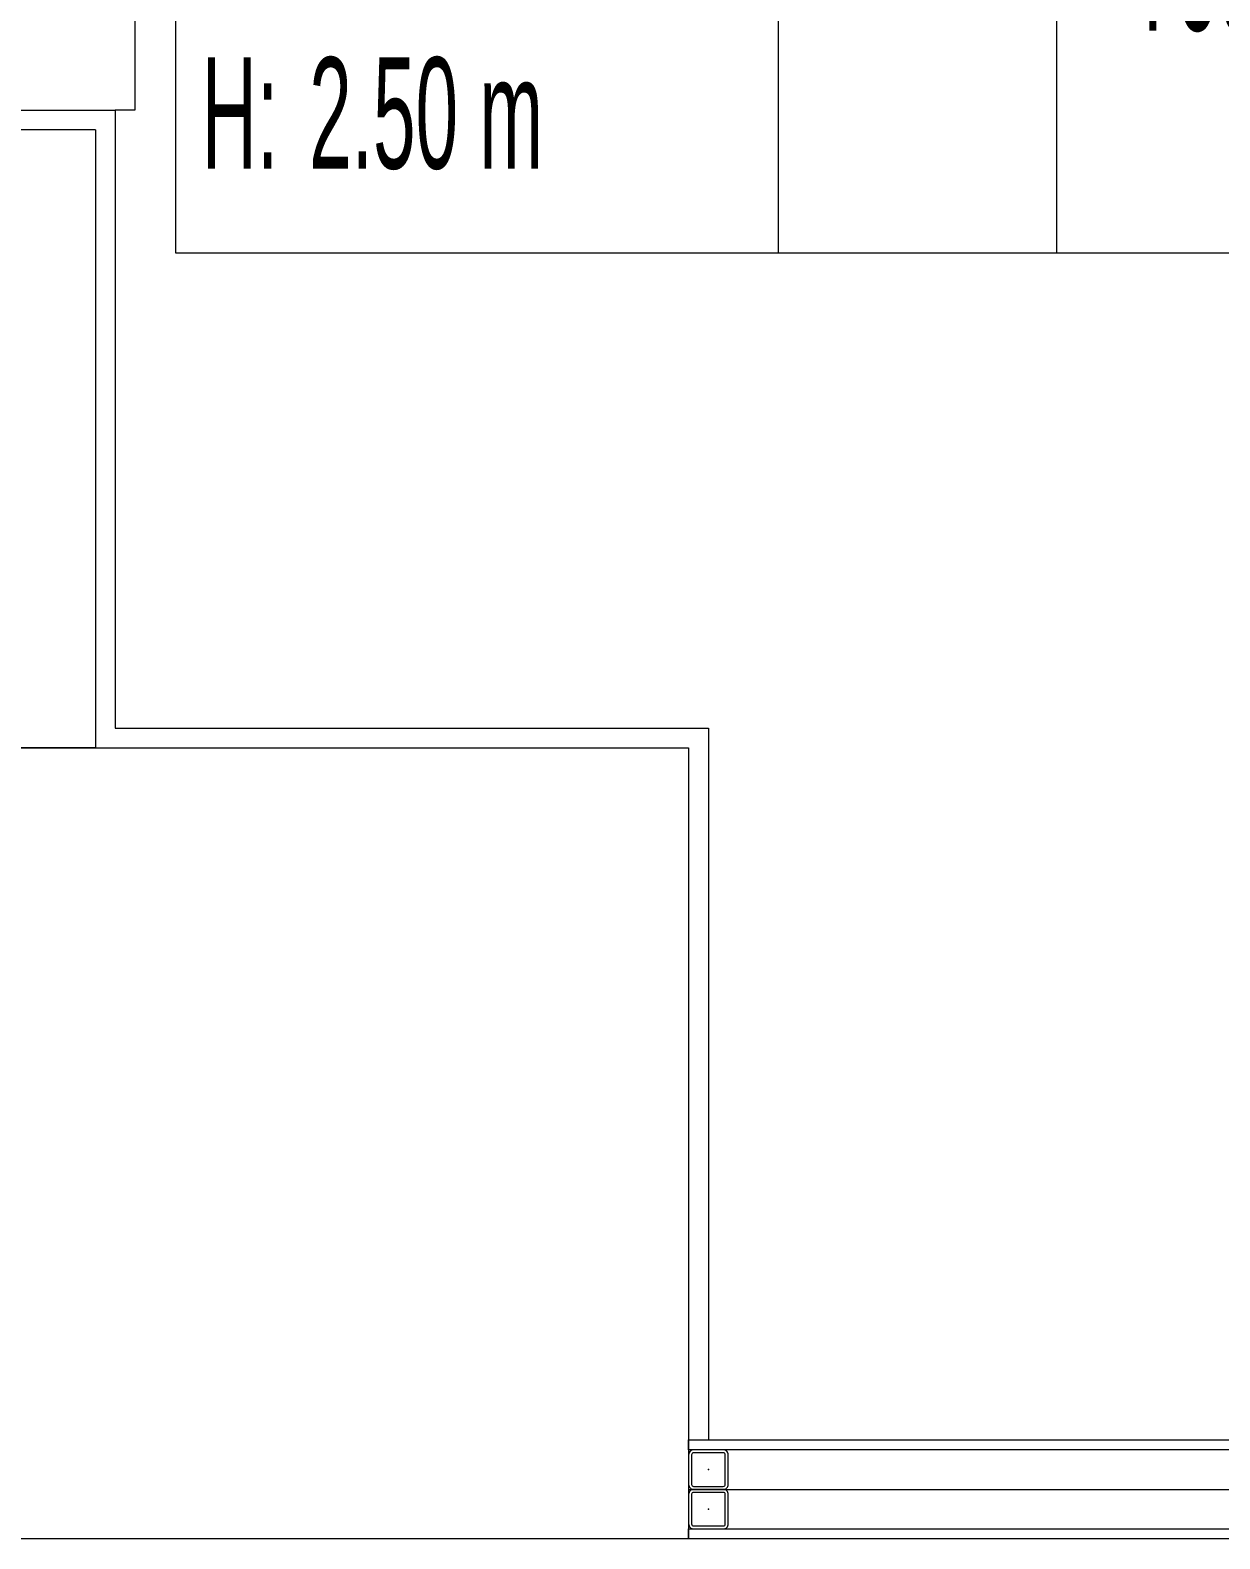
# Model space of a CAD drawing. Extents: x -1417 to 34975, y -245 to 8298.
# Drawn here: x 2814.2 to 2934.6, y 3112.5 to 3265.1 of the extents above; entities that cross this region are included whole.
import ezdxf
from ezdxf.enums import TextEntityAlignment as Align

# ---------------------------------------------------------------- set-up
doc = ezdxf.new("R2010")
doc.units = 0
doc.linetypes.add('HIDDEN', pattern=[0.375, 0.25, -0.125])
doc.layers.get('0').update_dxf_attribs({"color": 9, "lineweight": 9})
for name, color, linetype, lineweight in [('00', 9, 'Continuous', 9), ('01', 9, 'Continuous', 9), ('06D', 9, 'Continuous', 9), ('10', 9, 'Continuous', 9), ('11', 9, 'Continuous', 9), ('14', 9, 'Continuous', 9), ('21_MAHAL', 9, 'Continuous', 9), ('33', 9, 'BATTING', 9)]:
    doc.layers.add(name, color=color, linetype=linetype, lineweight=lineweight)
doc.styles.add('Arial', font='arial.ttf', dxfattribs={"height": 2.5})
doc.styles.add('MuuM_TEXT-STANDART', font='ARIALN.TTF')
doc.linetypes.add('BATTING', pattern='A,0.0001,-0.1,[134,ltypeshp.shx,S=0.1,R=0,X=-0.1,Y=0],-0.2,[134,ltypeshp.shx,S=0.1,R=180,X=0.1,Y=0],-0.1', length=0.4001)

# ---------------------------------------------------------------- blocks, each defined once
blk = doc.blocks.new('p-kolon-80x80-vw')
at = {"layer": '01'}
blk.add_lwpolyline([(-40, -40), (-40, 40), (40, 40), (40, -40)], close=True, dxfattribs=at)
blk = doc.blocks.new('ciftkanatdograma_pr2')
at = {"layer": '06D'}
blk.add_lwpolyline([(-2, -22), (-2, -24), (-148, -24), (-148, -22)], dxfattribs=at)
blk = doc.blocks.new('Prf-40x40')
for points in [[(1.5, -2), (-1.5, -2, -0.414214), (-2, -1.5), (-2, 1.5, -0.414214), (-1.5, 2), (1.5, 2, -0.414214), (2, 1.5), (2, -1.5, -0.414214)], [(1.5, -1.7), (-1.5, -1.7, -0.414214), (-1.7, -1.5), (-1.7, 1.5, -0.414214), (-1.5, 1.7), (1.5, 1.7, -0.414214), (1.7, 1.5), (1.7, -1.5, -0.414214)]]:
    blk.add_lwpolyline(points, format="xyb", close=True)
blk.add_point((0, 0))
blk = doc.blocks.new('0_roomno2')
blk.add_lwpolyline([(19.375, -10.5), (0, -10.5), (0, 0), (19.375, 0)], close=True)
for points in [[(0, -3), (19.375, -3)], [(8.125, -3), (8.125, -10.5)], [(11.875, -3), (11.875, -10.5)], [(15.625, -3), (15.625, -10.5)], [(0, -6.75), (8.125, -6.75)]]:
    blk.add_lwpolyline(points)
at = {"style": 'MuuM_TEXT-STANDART', "width": 0.6}
blk.add_text('H:', height=1.5, dxfattribs=at).set_placement((0.35, -8.608), align=Align.MIDDLE_LEFT)
at = {"style": 'Arial'}
blk.add_attdef('ODANO', (0, 1.17), '', height=2, dxfattribs=at)
blk.add_attdef('MEKANADI', text='', height=2, dxfattribs=at).set_placement((0.35, -3), align=Align.BOTTOM_LEFT)
at = {"style": 'MuuM_TEXT-STANDART', "width": 0.6}
for tag, p in [('YER01', (10, -4.5)), ('TAVAN01', (13.75, -4.5)), ('DUVAR01', (17.5, -4.5)), ('YER02', (10, -6.75)), ('TAVAN02', (13.75, -6.75)), ('DUVAR02', (17.5, -6.75)), ('YER03', (10, -9)), ('TAVAN03', (13.75, -9)), ('DUVAR03', (17.5, -9))]:
    blk.add_attdef(tag, text='', height=1.5, dxfattribs=at).set_placement(p, align=Align.MIDDLE_CENTER)
for tag, p in [('M2', (0.35, -4.875)), ('TEMIZTAVANYUKSEKLIGI', (1.8, -8.608))]:
    blk.add_attdef(tag, text='', height=1.5, dxfattribs=at).set_placement(p, align=Align.MIDDLE_LEFT)

msp = doc.modelspace()

# ---------------------------------------------------------------- linework, layer by layer
at = {"layer": '00'}
for points in [[(2820.84, 3255), (2800.84, 3255)], [(2820.84, 3255), (2820.84, 3192.5), (2800.84, 3192.5), (2800.84, 3255)]]:
    msp.add_lwpolyline(points, dxfattribs=at)
at = {"layer": '06D'}
msp.add_lwpolyline([(2880.84, 3117.5), (3447.84, 3117.5)], dxfattribs=at)
at = {"layer": '11'}
for points in [[(2880.84, 3121.5), (2880.84, 3122.5), (3452.84, 3122.5), (3452.84, 3121.5)], [(2880.84, 3112.5), (2880.84, 3113.5), (3452.84, 3113.5), (3452.84, 3112.5)]]:
    msp.add_lwpolyline(points, close=True, dxfattribs=at)
at = {"layer": '14'}
for points in [[(2804.84, 3257), (2822.84, 3257)], [(2822.84, 3257), (2822.84, 3194.5)], [(2822.84, 3194.5), (2882.84, 3194.5), (2882.84, 3122.5)], [(2883.84, 3122.5), (3035.84, 3122.5)]]:
    msp.add_lwpolyline(points, dxfattribs=at)
at = {"layer": '33', "ltscale": 0.3}
msp.add_lwpolyline([(2880.94, 3117.5), (3447.84, 3117.5)], dxfattribs=at)

# ---------------------------------------------------------------- block references
msp.add_blockref('p-kolon-80x80-vw', (2840.84, 3152.5))
at = {"layer": '10', "linetype": 'HIDDEN', "rotation": 90}
msp.add_blockref('ciftkanatdograma_pr2', (2800.84, 3405), dxfattribs=at)
at = {"layer": '10', "xscale": -1}
for p in [(2882.84, 3119.5), (2882.84, 3115.5)]:
    msp.add_blockref('Prf-40x40', p, dxfattribs=at)
at = {"layer": '21_MAHAL'}
ref = msp.add_blockref('0_roomno2', (2828.97, 3321.26), dxfattribs=dict(at, xscale=7.5, yscale=7.5, zscale=7.5))
ref.add_attrib('ODANO', 'VW-ZK-12', (2828.97, 3330.04), dxfattribs={"layer": '0', "height": 15, "style": 'Arial'})
ref.add_attrib('MEKANADI', 'MUTFAK', dxfattribs={"layer": '0', "height": 15, "style": 'Arial'}).set_placement((2831.59, 3298.76), align=Align.BOTTOM_LEFT)
ref.add_attrib('M2', '#### m2', dxfattribs={"layer": '0', "height": 11.25, "style": 'MuuM_TEXT-STANDART', "width": 0.6}).set_placement((2831.59, 3284.7), align=Align.MIDDLE_LEFT)
ref.add_attrib('TEMIZTAVANYUKSEKLIGI', '2.50 m', dxfattribs={"layer": '0', "height": 11.25, "style": 'MuuM_TEXT-STANDART', "width": 0.6}).set_placement((2842.47, 3256.7), align=Align.MIDDLE_LEFT)
ref.add_attrib('YER01', 'Y14', dxfattribs={"layer": '0', "height": 11.25, "style": 'MuuM_TEXT-STANDART', "width": 0.6}).set_placement((2903.97, 3287.51), align=Align.MIDDLE_CENTER)
ref.add_attrib('TAVAN01', 'T01', dxfattribs={"layer": '0', "height": 11.25, "style": 'MuuM_TEXT-STANDART', "width": 0.6}).set_placement((2932.09, 3287.51), align=Align.MIDDLE_CENTER)
ref.add_attrib('DUVAR01', 'D07A', dxfattribs={"layer": '0', "height": 11.25, "style": 'MuuM_TEXT-STANDART', "width": 0.6}).set_placement((2960.22, 3287.51), align=Align.MIDDLE_CENTER)
ref.add_attrib('TAVAN02', 'T09', dxfattribs={"layer": '0', "height": 11.25, "style": 'MuuM_TEXT-STANDART', "width": 0.6}).set_placement((2932.09, 3270.64), align=Align.MIDDLE_CENTER)
ref.add_attrib('DUVAR02', 'D10', dxfattribs={"layer": '0', "height": 11.25, "style": 'MuuM_TEXT-STANDART', "width": 0.6}).set_placement((2960.22, 3270.64), align=Align.MIDDLE_CENTER)

doc.saveas('drawing.dxf')
